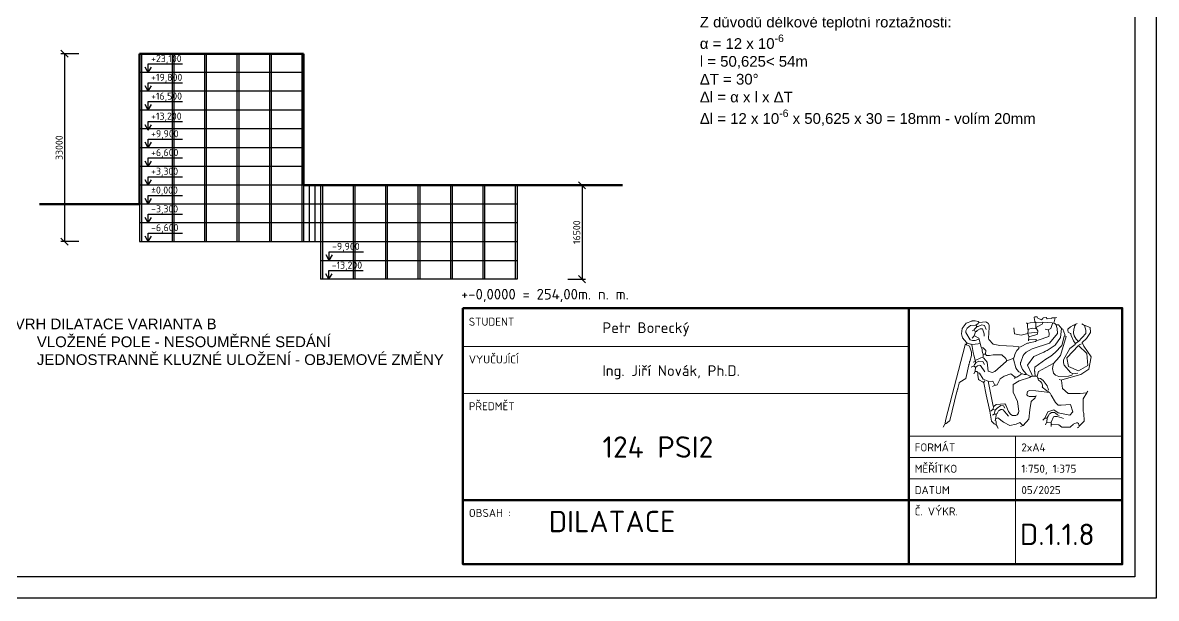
# Model space of a CAD drawing. Header units: millimetres. Extents: x 12904 to 327904, y -199771 to 141779.
# Drawn here: x 128734 to 327904, y -199771 to -98648 of the extents above; entities that cross this region are included whole.
import ezdxf

# ---------------------------------------------------------------- set-up
doc = ezdxf.new("R2010")
doc.units = ezdxf.units.MM
for name, color, linetype, lineweight in [('00 tenká plná', 7, 'Continuous', 13), ('stěny', 6, 'Continuous', 60), ('Zdivo', 6, 'Continuous', 60)]:
    doc.layers.add(name, color=color, linetype=linetype, lineweight=lineweight)
for name, color, linetype in [('koty', 1, 'Continuous'), ('kóta', 1, 'Continuous'), ('text', 3, 'Continuous')]:
    doc.layers.add(name, color=color, linetype=linetype)
doc.styles.add('ISOCPEUR', font='isocpeur.ttf')
doc.styles.get("Standard").update_dxf_attribs({"font": 'arial.ttf'})
doc.dimstyles.new('1-500', dxfattribs={"dimscale": 500, "dimtxt": 2.5, "dimasz": 2.5, "dimexe": 1.25, "dimexo": 0.625, "dimtad": 1, "dimdec": 0, "dimtxsty": 'ISOCPEUR', "dimblk": 'OBLIQUE', "dimcen": 2.5, "dimclrd": 1, "dimclre": 1, "dimclrt": 3, "dimadec": 0, "dimazin": 0, "dimtfac": 1, "dimtdec": 0, "dimtix": 1, "dimtmove": 1, "dimatfit": 3, "dimldrblk": 'OBLIQUE', "dimfxl": 5, "dimfxlon": 1, "dimtfillclr": 3, "dimarcsym": 0})

# ---------------------------------------------------------------- blocks, each defined once
blk = doc.blocks.new('_OBLIQUE')
at = {"color": 0, "linetype": 'ByBlock'}
blk.add_line((-0.5, -0.5), (0.5, 0.5), dxfattribs=at)
blk = doc.blocks.new('*D274')
at = {"layer": 'Defpoints', "color": 0, "transparency": 16777216}
for p in [(215584, -127206), (215584, -143706), (227004, -143706)]:
    blk.add_point(p, dxfattribs=at)
at = {"layer": 'kóta', "color": 1, "lineweight": -2, "transparency": 16777216}
for p, q in [((224504, -127206), (227629, -127206)), ((227004, -127206), (227004, -143706)), ((224504, -143706), (227629, -143706))]:
    blk.add_line(p, q, dxfattribs=at)
at = {"layer": 'kóta', "color": 1, "lineweight": -2, "transparency": 16777216, "xscale": 1250, "yscale": 1250, "zscale": 1250}
for p, rotation in [((227004, -127206), 90), ((227004, -143706), 270)]:
    blk.add_blockref('_OBLIQUE', p, dxfattribs=dict(at, rotation=rotation))
at = {"layer": 'kóta', "color": 3, "transparency": 16777216, "insert": (226067, -135456), "char_height": 1250, "attachment_point": 5, "rotation": 90, "style": 'ISOCPEUR'}
blk.add_mtext('16500', dxfattribs=at)
blk = doc.blocks.new('*D196')
at = {"layer": 'Defpoints', "color": 0, "transparency": 16777216}
for p in [(149284, -104106), (136074, -137106), (149284, -137106)]:
    blk.add_point(p, dxfattribs=at)
at = {"layer": 'kóta', "color": 1, "lineweight": -2, "transparency": 16777216}
for p, q in [((138574, -104106), (135449, -104106)), ((136074, -104106), (136074, -137106)), ((138574, -137106), (135449, -137106))]:
    blk.add_line(p, q, dxfattribs=at)
at = {"layer": 'kóta', "color": 1, "lineweight": -2, "transparency": 16777216, "xscale": 1250, "yscale": 1250, "zscale": 1250}
for p, rotation in [((136074, -104106), 90), ((136074, -137106), 270)]:
    blk.add_blockref('_OBLIQUE', p, dxfattribs=dict(at, rotation=rotation))
at = {"layer": 'kóta', "color": 3, "transparency": 16777216, "insert": (135137, -120606), "char_height": 1250, "attachment_point": 5, "rotation": 90, "style": 'ISOCPEUR'}
blk.add_mtext('33000', dxfattribs=at)

msp = doc.modelspace()

# ---------------------------------------------------------------- linework, layer by layer
for p, q in [((149584.2, -104105.7), (149584.2, -137105.7)), ((154984.2, -104105.7), (154984.2, -137105.7)), ((155284.2, -104105.7), (155284.2, -137105.7)), ((160684.2, -104105.7), (160684.2, -137105.7)), ((160984.2, -104105.7), (160984.2, -137105.7)), ((166384.2, -104105.7), (166384.2, -137105.7)), ((166684.2, -104105.7), (166684.2, -137105.7)), ((172084.2, -104105.7), (172084.2, -137105.7)), ((172384.2, -104105.7), (172384.2, -137105.7)), ((177784.2, -104105.7), (177784.2, -137105.7)), ((178084.2, -104105.7), (178084.2, -137105.7)), ((178084.2, -107405.7), (149284.2, -107405.7)), ((178084.2, -110705.7), (149284.2, -110705.7)), ((178084.2, -114005.7), (149284.2, -114005.7)), ((178084.2, -117305.7), (149284.2, -117305.7)), ((178084.2, -120605.7), (149284.2, -120605.7)), ((178084.2, -123905.7), (149284.2, -123905.7)), ((178084.2, -127205.7), (149284.2, -127205.7)), ((179084.2, -127205.7), (179084.2, -137105.7)), ((180084.2, -127205.7), (180084.2, -137105.7)), ((181084.2, -127205.7), (181084.2, -143705.7)), ((181384.2, -127205.7), (181384.2, -143705.7)), ((186784.2, -127205.7), (186784.2, -143705.7)), ((187084.2, -127205.7), (187084.2, -143705.7)), ((192484.2, -127205.7), (192484.2, -143705.7)), ((192784.2, -127205.7), (192784.2, -143705.7)), ((198184.2, -127205.7), (198184.2, -143705.7)), ((198484.2, -127205.7), (198484.2, -143705.7)), ((203884.2, -127205.7), (203884.2, -143705.7)), ((204184.2, -127205.7), (204184.2, -143705.7)), ((209584.2, -127205.7), (209584.2, -143705.7)), ((209884.2, -127205.7), (209884.2, -143705.7)), ((215284.2, -127205.7), (215284.2, -143705.7)), ((215584.2, -127205.7), (215584.2, -143705.7)), ((215584.2, -127205.7), (215584.2, -137105.7)), ((149284.2, -130505.7), (149284.2, -137105.7)), ((215584.2, -130505.7), (149284.2, -130505.7)), ((215584.2, -133805.7), (149284.2, -133805.7)), ((149284.2, -137105.7), (215584.2, -137105.7)), ((181084.2, -140405.7), (215584.2, -140405.7)), ((215584.2, -143705.7), (181084.2, -143705.7))]:
    msp.add_line(p, q)
for points in [[(12904.2, 22979.3), (327904.2, 22979.3), (327904.2, -199770.7), (12904.2, -199770.7)], [(16654.2, 19229.3), (324154.2, 19229.3), (324154.2, -196020.7), (16654.2, -196020.7)]]:
    msp.add_lwpolyline(points, close=True)
msp.add_lwpolyline([(170404.2, 22979.3), (327904.2, 22979.3), (327904.2, -199770.7), (170404.2, -199770.7)])
at = {"layer": '00 tenká plná', "linetype": 'Continuous'}
for p, q in [((279534.8, -148771.1), (206080.2, -148771.1)), ((206080.2, -148771.1), (206080.2, -193770.7)), ((321904.2, -148771.1), (279534.8, -148771.1)), ((284404.1, -193770.7), (284404.1, -148771.1)), ((321904.2, -193770.7), (321904.2, -148771.1)), ((306722.9, -151361.5), (306722.9, -152196.2)), ((295560.1, -152765.3), (295825.9, -152689.5)), ((305394, -152613.5), (305356.1, -153220.5)), ((308393.6, -152499.7), (308849.2, -152613.5)), ((206080.2, -155550.7), (279534.8, -155550.7)), ((279534.8, -155550.7), (284404.1, -155550.7)), ((297534.5, -156900.7), (297838.3, -156900.7)), ((295370.3, -159139.2), (295788, -158987.4)), ((295750, -158266.5), (296053.7, -158190.6)), ((301597.2, -158038.9), (302736.2, -157621.6)), ((297800.3, -161567.4), (297572.5, -161795)), ((310823.6, -161339.7), (311241.2, -161453.6)), ((206080.2, -163770.7), (279534.8, -163770.7)), ((279534.8, -163770.7), (284404.1, -163770.7)), ((306836.8, -164185.1), (306685, -164261.1)), ((315873.4, -163388.4), (315721.5, -163616.1)), ((299622.8, -168472.4), (299546.8, -168510.4)), ((308355.6, -168093), (307975.9, -168472.4)), ((284404.1, -171270.9), (321904.2, -171270.9)), ((303154.1, -182521.3), (303154.1, -171270.9)), ((284404.1, -175021.2), (321904.2, -175021.2)), ((284404.1, -178771), (321904.2, -178771)), ((206080.2, -182521.3), (279534.8, -182521.3)), ((279534.8, -182521.3), (284404.1, -182521.3)), ((284404.1, -182521.3), (321904.2, -182521.3)), ((303154.1, -182521.3), (303154.1, -193770.7)), ((206080.2, -193770.7), (279534.8, -193770.7)), ((279534.8, -193770.7), (321904.2, -193770.7))]:
    msp.add_line(p, q, dxfattribs=at)
for points in [[(294686.8, -154927.9), (294572.9, -154852), (293851.6, -154017.3), (293737.7, -153524.1), (293699.7, -153296.4), (293813.6, -152348), (294492.2, -151461.1), (295484.2, -151058), (295522.2, -151020), (296091.7, -151020), (296585.3, -151133.8), (296737.2, -151285.7), (296623.2, -151475.3), (296205.6, -151778.9), (296281.5, -151854.7), (296319.5, -151930.6), (296319.5, -152006.5), (296357.4, -152044.4), (296623.2, -152006.5), (297230.8, -151740.9), (297724.3, -151816.8), (298028.1, -152537.6)], [(296775.1, -151323.6), (297952.2, -151209.7), (298066.1, -151247.6), (298293.9, -151437.4), (298407.8, -151513.3), (298559.7, -151816.8), (298559.7, -152196.2), (298445.7, -154055.3), (298483.7, -154320.8), (299247.9, -155136.5), (300382.2, -155383.1), (302774.2, -155459), (303723.4, -155572.9), (303723.4, -155876.3), (303419.7, -156217.8), (303115.9, -156786.9), (302926.1, -157393.9), (302850.1, -157545.7), (302774.2, -157621.6), (302812.2, -157773.4), (303191.8, -159253), (303381.7, -159594.5), (303761.4, -159973.9), (304027.2, -160125.6), (304179, -160315.3), (304103.1, -160467.1), (303381.7, -160922.4), (303191.8, -160922.4), (303115.9, -160960.3), (303078, -160998.3), (303002, -161150)], [(305204.2, -151475.3), (305735.8, -151399.5), (306609.1, -151323.6)], [(307938, -151323.6), (307900, -151513.3), (307862, -151589.1), (306874.8, -152158.2), (306798.9, -152310), (307064.7, -152803.3), (307064.7, -152955), (306988.7, -153448.2), (305697.8, -153751.8), (305507.9, -153713.8), (305432, -154548.5)], [(306419.2, -150375.1), (306457.2, -150450.9), (306571.1, -151133.8), (306609.1, -151171.8), (306609.1, -151323.6), (307862, -151247.6), (309608.6, -151399.5), (309798.4, -151437.4)], [(306457.2, -150375.1), (306571.1, -150337.1), (306950.7, -150337.1), (307064.7, -150564.7), (307748.1, -150830.4), (307975.9, -150602.8), (308013.9, -150488.9), (308545.4, -150413), (308697.3, -150678.6), (309494.7, -150602.8), (309570.6, -150488.9), (310140.1, -150526.8), (309874.3, -151437.4), (310064.2, -151513.3), (310330, -151703), (310709.7, -151740.9), (311317.2, -152423.8), (311393.1, -152461.8), (311469.1, -152461.8), (311810.7, -153448.2), (311848.7, -153637.9), (312038.6, -153751.8), (311089.3, -157090.4), (310899.5, -157318.1), (310861.6, -157393.9), (310861.6, -157431.9), (309836.3, -158494.2), (309646.5, -159404.8), (309836.3, -160201.5), (310216.1, -160580.9), (310747.7, -160808.6), (312494.2, -160732.7), (313063.7, -160543), (313139.7, -160467.1), (313177.6, -160353.2), (314088.9, -160201.5)], [(310178.1, -150488.9), (310292, -150413), (310367.9, -150413)], [(296737.2, -154244.9), (296053.7, -154472.6), (295636.1, -154472.6), (295180.5, -154358.7), (294421.1, -153068.8), (294459.1, -152765.3), (294497, -152651.4), (294686.8, -152310), (295256.4, -151854.7), (296167.6, -151778.9)], [(296357.4, -152082.3), (295901.8, -152537.6), (296053.7, -152879.1), (296129.7, -152955), (295901.8, -153637.9), (295560.1, -154055.3)], [(296129.7, -152955), (296243.6, -152879.1), (296319.5, -152879.1), (296433.4, -152727.4), (296927, -152423.8), (297382.6, -152423.8), (297686.3, -153334.3), (297686.3, -153713.8)], [(302850.1, -152272), (302997.2, -153310.6), (304141.1, -153524.1), (305318.1, -153258.5), (305470, -153675.8)], [(309646.5, -151475.3), (309380.7, -152348), (308925.1, -152613.5), (309077, -153182.6), (309077, -153448.2), (309001.1, -153751.8), (307140.6, -154434.7), (306874.8, -154510.5), (306760.9, -154624.3), (306685, -154662.3), (305545.9, -154890), (305470, -154927.9), (305432, -154965.8), (305280.1, -154965.8), (304065.1, -155572.9), (303799.3, -155648.7)], [(310330, -151740.9), (310367.9, -152044.4), (310481.8, -152348), (310519.8, -153220.5), (309115, -154965.8), (306077.5, -155952.2), (305052.3, -156521.3), (304672.6, -156900.7), (304482.8, -157128.3), (304103.1, -158304.5), (304065.1, -158342.5), (304065.1, -158684), (304368.9, -159594.5), (305014.4, -160315.3), (305014.4, -160391.2), (305849.7, -160808.6), (306001.6, -160808.6), (306077.5, -160770.7), (306647, -160770.7), (306836.8, -160770.7), (306950.7, -160808.6), (307102.6, -161112.1), (307178.6, -161453.6), (307558.2, -161681.2), (307786, -161946.8), (307900, -162326.1), (307900, -162629.7), (307862, -162667.6), (308583.4, -163236.7), (309115, -163616.1), (306760.9, -163350.5), (305621.8, -163274.6), (305280.1, -163464.3), (305166.2, -163995.5), (305356.1, -164185.1), (305583.9, -164299), (306647, -164299), (306609.1, -164526.6), (306571.1, -164602.6), (305925.6, -165171.6), (305659.8, -166651.3), (305526.9, -168315.9), (304482.8, -169382.9), (304065.1, -169610.6)], [(305090.3, -151399.5), (305204.2, -151475.3), (305242.2, -151551.2), (305242.2, -151968.5), (305356.1, -152537.6), (306077.5, -152310), (306647, -152348), (306685, -152348), (306760.9, -152310)], [(311241.2, -152385.9), (311089.3, -153941.5), (310154.4, -155321.5), (308735.3, -156217.8), (308659.4, -156217.8), (308431.5, -156331.6), (308127.8, -156521.3), (306381.2, -157318.1), (305299.1, -158807.3), (306039.5, -160467.1), (306077.5, -160694.7)], [(305432, -153182.6), (306001.6, -153106.7), (306419.2, -153068.8), (307026.7, -153106.7)], [(315228, -151778.9), (316253.1, -152196.2), (316329, -153068.8), (315645.6, -154131.1), (314886.2, -154852), (315152, -155497), (316471.4, -157365.4), (316025.3, -159518.6), (314658.4, -160429.2), (311317.2, -161415.5), (311241.2, -161491.5), (311431, -162933.1), (312418.2, -163805.8), (314544.5, -163805.8), (315683.5, -163654.1), (315038.1, -164754.3), (315076.1, -166916.9), (315114.1, -167144.5), (315152, -167258.3), (315228, -168662.1), (314354.7, -169534.7), (314202.8, -169762.3), (314012.9, -169800.3)], [(314810.3, -151551.2), (315114.1, -151703), (315265.9, -151854.7), (315531.7, -152651.4), (315531.7, -153258.5), (314202.8, -154662.3), (313747.2, -154965.8), (313671.2, -155041.7), (313633.3, -155155.5), (312722, -155876.3), (311620.9, -157887.2), (311620.9, -158418.3), (311696.8, -158835.7), (312797.9, -160087.7), (313177.6, -160277.3)], [(313671.2, -154965.8), (313367.5, -154548.5), (312949.8, -153600), (312911.9, -153334.3), (312797.9, -153220.5), (312418.2, -153030.9), (312342.3, -152689.5), (312380.3, -152499.7), (312797.9, -152082.3), (313329.5, -151778.9), (313481.3, -151778.9), (313519.3, -151740.9), (313633.3, -151740.9), (313405.4, -152499.7), (313329.5, -153106.7), (313367.5, -153144.7), (313443.4, -153637.9), (313823.1, -154244.9), (314164.8, -154624.3)], [(313633.3, -151778.9), (313785.1, -151627.1), (314012.9, -151513.3)], [(294307.2, -155041.7), (294307.2, -155117.6), (295104.5, -155497), (295408.2, -156521.3), (295408.2, -157128.3), (295142.5, -158152.7), (295104.5, -158228.6), (295066.6, -158266.5), (295028.6, -158646), (294990.6, -158721.9), (294952.6, -158759.8), (294421.1, -161150), (293357.9, -161795), (293282, -161870.8), (293244, -161946.8), (293054.2, -162895.2), (293016.2, -162971.1), (292978.3, -163009), (292940.3, -163350.5), (292902.3, -163426.4), (292864.4, -163464.3), (291649.3, -168510.4), (291611.4, -168586.2), (291535.5, -168662.1), (290965.9, -169041.5), (290776.1, -169155.3), (290472.3, -169724.4)], [(290814.1, -169079.4), (290852, -168548.3), (294307.2, -155269.3), (294383.1, -155231.4)], [(294459.1, -155231.4), (294686.8, -154927.9), (295332.3, -155117.6), (295484.2, -155231.4), (295484.2, -155269.3), (295522.2, -155534.9), (295750, -156597.3), (295825.9, -157052.5), (296205.6, -158380.4), (296091.7, -158570.1), (295939.8, -158684), (295825.9, -158987.4), (296129.7, -159177.1), (296091.7, -159935.9), (296395.4, -159935.9), (296547.3, -160087.7), (296547.3, -160543), (296661.2, -161301.7), (296813.1, -161453.6), (297344.7, -161757), (297420.6, -161757), (297496.5, -161795), (297610.4, -161908.8), (298028.1, -164033.4), (298635.6, -166878.9), (298863.4, -166841), (299243.1, -166537.5), (299281, -166044.2), (299433, -166006.3), (299774.7, -165702.8), (301293.4, -165588.9), (301483.3, -165816.6), (301938.9, -166954.8), (302090.7, -167182.4), (302242.6, -167372.2), (302318.6, -167486), (302660.3, -167675.6), (302888.1, -167675.6), (303229.8, -167675.6), (303457.6, -167561.8), (303533.5, -167486), (303685.5, -167182.4), (303723.4, -166916.9), (303500.4, -165171.6), (302736.2, -163540.3), (302736.2, -162212.3), (303799.3, -161567.4), (305621.8, -160998.3), (305697.8, -160960.3), (305811.7, -160808.6)], [(295560.1, -155193.4), (296585.3, -155079.6), (296889, -154965.8)], [(295939.8, -153637.9), (296699.2, -154055.3), (297154.8, -155648.7), (297230.8, -155724.6), (297458.6, -155762.5), (297952.2, -156217.8), (297876.2, -156900.7), (298066.1, -157128.3), (298597.7, -157128.3), (299243.1, -157014.5), (300761.9, -157014.5), (301483.3, -157659.6), (301559.2, -157925.1), (301559.2, -158114.8), (301521.2, -158190.6), (299508.9, -159898), (299053.2, -160125.6), (298369.8, -159860.1), (298293.9, -159366.9), (298180, -158266.5), (297610.4, -157583.7), (297496.5, -157507.7)], [(305545.9, -154358.7), (306760.9, -154282.9), (306874.8, -154396.7)], [(306647, -160732.7), (306571.1, -160353.2), (306533.1, -159898), (306495.2, -159860.1), (306495.2, -159594.5), (306533.1, -159442.7), (306571.1, -159177.1), (308507.4, -157735.4), (309380.7, -157204.2), (310140.1, -156597.3), (311279.2, -155383.1), (311696.8, -153789.7), (311734.8, -153713.8), (311848.7, -153637.9)], [(314278.7, -155383.1), (314354.7, -155231.4), (314734.3, -155079.6)], [(297230.8, -155762.5), (297344.7, -156635.2), (297496.5, -156900.7), (297458.6, -156938.7), (297458.6, -157090.4), (297496.5, -157431.9)], [(314240.7, -155383.1), (315683.5, -156786.9), (315873.4, -158873.6), (314221.8, -159822.1), (312456.2, -159063.3), (312190.5, -157545.7), (314240.7, -155383.1)], [(296091.7, -158001), (297078.8, -157545.7), (297420.6, -157469.8)], [(296205.6, -159177.1), (296471.4, -158949.5), (296775.1, -158835.7), (297040.9, -158873.6), (297800.3, -159973.9)], [(296243.6, -158342.5), (296737.2, -158114.8), (297401.6, -158176.4), (297724.3, -158721.9)], [(309798.4, -158494.2), (307178.6, -159935.9), (306950.7, -160770.7)], [(295863.9, -160315.3), (296091.7, -159935.9)], [(296585.3, -160163.5), (296813.1, -160201.5), (297496.5, -161263.8), (298331.8, -161643.2), (299243.1, -166006.3)], [(299546.8, -162326.1), (299774.7, -162326.1), (299964.5, -162250.3), (300306.2, -161567.4), (300496.1, -161225.9), (300647.9, -161074.1), (301179.5, -160732.7), (302318.6, -160353.2), (303115.9, -160922.4)], [(304217, -160315.3), (304406.9, -160315.3), (304672.6, -160429.2), (305052.3, -160467.1)], [(307178.6, -161074.1), (307558.2, -161150), (307786, -161301.7), (308051.8, -161491.5), (308697.3, -162439.9), (308811.2, -162667.6), (308887.2, -162895.2), (308963.1, -163198.8)], [(298407.8, -161681.2), (299205.1, -161643.2), (299546.8, -162326.1), (299129.2, -162553.8)], [(309152.9, -163654.1), (309266.8, -163729.9), (309418.7, -164071.3), (310216.1, -165399.3), (310633.7, -165816.6), (311203.2, -165854.6), (312835.9, -165702.8), (313215.6, -167030.7), (312722, -167599.8), (310671.7, -167182.4), (309874.3, -166651.3), (308863.4, -167007), (308393.6, -168017.1), (308431.5, -168130.9), (308697.3, -168130.9), (308659.4, -168775.9), (308431.5, -169307.1)], [(298635.6, -166916.9), (298939.3, -168624.2), (299433, -169117.4), (299508.9, -169155.3), (299736.7, -169231.2)], [(299243.1, -166613.3), (299584.8, -166689.3), (299433, -167410.1), (299774.7, -167448), (299774.7, -167561.8), (299774.7, -167637.7), (299660.8, -168320.6), (299660.8, -168472.4), (299736.7, -168738), (299774.7, -169307.1), (299926.5, -169534.7), (300078.4, -169838.2), (300116.4, -169952)], [(299584.8, -166689.3), (299926.5, -166347.8), (300609.9, -165892.5), (301027.7, -165968.4), (301293.4, -166347.8)], [(299774.7, -167448), (299926.5, -167296.2), (300192.3, -166841), (300268.3, -166765.1), (300609.9, -166613.3), (300799.8, -166613.3), (300989.7, -166651.3), (301597.2, -167334.2), (301938.9, -167751.6)], [(308735.3, -168093), (308887.2, -167789.5), (309152.9, -167372.2), (309228.8, -167296.2), (309494.7, -167144.5), (309646.5, -167144.5), (309988.3, -167144.5), (310178.1, -167220.4), (310557.8, -167523.9), (310823.6, -167637.7)], [(299129.2, -167599.8), (299433, -167410.1)], [(299774.7, -168168.9), (300040.5, -168093), (301065.6, -168851.8), (302152.5, -169420.9), (303267.8, -169193.3), (303913.3, -168880.3), (304330.9, -169307.1), (304368.9, -169382.9)], [(308697.3, -168889.7), (309418.7, -168927.7), (309418.7, -169610.6)], [(309418.7, -168927.7), (309418.7, -168851.8), (309836.3, -167903.3), (309912.3, -167865.4), (310026.2, -167827.5), (310481.8, -167827.5), (311317.2, -168093), (311620.9, -168168.9)], [(309494.7, -169231.2), (309570.6, -169155.3), (310785.6, -169307.1), (311317.2, -169686.5), (312759.9, -169686.5), (312911.9, -169610.6), (313291.5, -169231.2), (313291.5, -169193.3), (313861.1, -168927.7), (313899.1, -168965.6), (314050.9, -168965.6), (314202.8, -169041.5), (314354.7, -169534.7)]]:
    msp.add_lwpolyline(points, dxfattribs=at)
at = {"layer": 'koty'}
for p, q in [((150804.2, -107405.7), (150251.1, -106447.7)), ((150804.2, -107405.7), (150804.2, -105905.7)), ((150804.2, -105905.7), (156804.2, -105905.7)), ((150804.2, -107405.7), (151357.2, -106447.7)), ((150804.2, -110705.7), (150804.2, -109205.7)), ((150804.2, -109205.7), (156804.2, -109205.7)), ((150804.2, -110705.7), (150251.1, -109747.7)), ((150804.2, -110705.7), (151357.2, -109747.7)), ((150804.2, -114005.7), (150251.1, -113047.7)), ((150804.2, -114005.7), (150804.2, -112505.7)), ((150804.2, -112505.7), (156804.2, -112505.7)), ((150804.2, -114005.7), (151357.2, -113047.7)), ((150804.2, -117525.5), (150251.1, -116567.5)), ((150804.2, -117525.5), (150804.2, -116025.5)), ((150804.2, -116025.5), (156804.2, -116025.5)), ((150804.2, -117525.5), (151357.2, -116567.5)), ((150804.2, -120605.7), (150804.2, -119105.7)), ((150804.2, -119105.7), (156804.2, -119105.7)), ((150804.2, -120605.7), (150251.1, -119647.7)), ((150804.2, -120605.7), (151357.2, -119647.7)), ((150804.2, -123905.7), (150251.1, -122947.7)), ((150804.2, -123905.7), (150804.2, -122405.7)), ((150804.2, -122405.7), (156804.2, -122405.7)), ((150804.2, -123905.7), (151357.2, -122947.7)), ((150804.2, -127205.7), (150251.1, -126247.7)), ((150804.2, -127205.7), (150804.2, -125705.7)), ((150804.2, -125705.7), (156804.2, -125705.7)), ((150804.2, -127205.7), (151357.2, -126247.7)), ((150804.2, -130505.7), (150804.2, -129005.7)), ((150804.2, -129005.7), (156804.2, -129005.7)), ((150804.2, -130505.7), (150251.1, -129547.7)), ((150804.2, -130505.7), (151357.2, -129547.7)), ((150804.2, -133805.7), (150251.1, -132847.7)), ((150804.2, -133805.7), (150804.2, -132305.7)), ((150804.2, -132305.7), (156804.2, -132305.7)), ((150804.2, -133805.7), (151357.2, -132847.7)), ((150804.2, -137105.7), (150251.1, -136147.7)), ((150804.2, -137105.7), (150804.2, -135605.7)), ((150804.2, -135605.7), (156804.2, -135605.7)), ((150804.2, -137105.7), (151357.2, -136147.7)), ((182610, -140398.4), (182610, -138898.4)), ((182610, -138898.4), (188610, -138898.4)), ((182610, -140398.4), (182056.9, -139440.5)), ((182610, -140398.4), (183163.1, -139440.5)), ((182530, -143698.4), (181976.9, -142740.5)), ((182530, -143698.4), (182530, -142198.4)), ((182530, -142198.4), (188530, -142198.4)), ((182530, -143698.4), (183083.1, -142740.5))]:
    msp.add_line(p, q, dxfattribs=at)
at = {"layer": 'stěny'}
for p, q in [((149284.2, -104105.7), (149284.2, -130505.7)), ((149284.2, -104105.7), (178084.2, -104105.7)), ((178084.2, -104105.7), (178084.2, -127205.7)), ((178084.2, -127205.7), (215584.2, -127205.7)), ((215584.2, -127205.7), (234134.2, -127205.7)), ((149284.2, -130505.7), (131714.2, -130505.7))]:
    msp.add_line(p, q, dxfattribs=at)
at = {"layer": 'Zdivo'}
msp.add_lwpolyline([(206080.2, -148771.1), (321904.2, -148771.1), (321904.2, -193770.7), (206080.2, -193770.7)], close=True, dxfattribs=at)
for points in [[(284404.1, -148771.1), (284404.1, -193770.7)], [(206080.2, -182521.3), (321904.2, -182521.3)]]:
    msp.add_lwpolyline(points, dxfattribs=at)

# ---------------------------------------------------------------- texts
at = {"linetype": 'Continuous', "lineweight": 30, "style": 'ISOCPEUR'}
msp.add_text('+-0,0000 = 254,00m. n. m.', height=1875, dxfattribs=at).set_placement((205747.6, -147281.2))
at = {"char_height": 1879.813, "attachment_point": 1}
for s, insert in [('KONSTRUKČNÍ SYSTÉM \\P\\pxi-3,l4,t4;-^IMONOLITICKÝ SLOUPOVÝ SYSTÉM 300x300 mm\\P-^IŽB DESKA OBOUSMĚRNĚ PNUTÁ TL. 240 mm\\P-^IVÝŠKA PODLAŽÍ 3300 mm \\P\\pi0,l0,tz;\\PDILATAČNÍ SPÁRA\\P{\\A1;Z důvodů délkové teplotní roztažnosti: \\Pα = 12 x 10\\H0.7x;\\S-6^ ;\\H1.42857x;\\Pl = 50,625< 54m\\PΔT = 30°\\PΔl = α x l x ΔT\\PΔl = 12 x 10\\H0.7x;\\S-6^ ;\\H1.42857x; x 50,625 x 30 = 18mm - volím 20mm}', (247704.2, -78795.7)), ('NÁVRH DILATACE VARIANTA B\\P\\pxi-3,l4,t4;1)^IVLOŽENÉ POLE - NESOUMĚRNÉ SEDÁNÍ\\P2)^IJEDNOSTRANNĚ KLUZNÉ ULOŽENÍ - OBJEMOVÉ ZMĚNY', (123704.2, -150633.8))]:
    msp.add_mtext_dynamic_manual_height_columns(s, width=93787.288, gutter_width=47, heights=[77443.5], dxfattribs=dict(at, insert=insert))
at = {"layer": '00 tenká plná', "linetype": 'Continuous', "style": 'ISOCPEUR'}
for s, p in [('STUDENT', (207119.7, -151881.8)), ('VYUČUJÍCÍ', (207119.7, -158508.7)), ('PŘEDMĚT', (207119.7, -166728.7)), ('FORMÁT', (285443.6, -173960.8)), ('2xA4', (304193.6, -173960.8)), ('MĚŘÍTKO', (285443.6, -177711.7)), ('1:750, 1:375', (304193.6, -177711.2)), ('DATUM', (285443.6, -181461.5)), ('05/2025', (304193.6, -181460.9)), ('OBSAH :', (207119.7, -185479.3)), ('Č. VÝKR.', (285443.6, -185211.9))]:
    msp.add_text(s, height=1406.25, dxfattribs=at).set_placement(p)
at = {"layer": '00 tenká plná', "attachment_point": 1, "style": 'ISOCPEUR'}
for s, width, insert, char_height in [('Petr Borecký', 69246.53, (230583.8, -151291), 1875), ('Ing. Jiří Novák, Ph.D.', 69246.53, (230583.8, -158836.5), 1875), ('124 PSI2', 47477.857, (230583.8, -171321.7), 3750), ('DILATACE', 60558.556, (221158.9, -184404.1), 3750), ('D.1.1.8', 9452.845, (303931.5, -186659.1), 3750)]:
    msp.add_mtext_dynamic_manual_height_columns(s, width=width, gutter_width=15, heights=[0], dxfattribs=dict(at, insert=insert, char_height=char_height))
at = {"layer": 'text', "char_height": 1250, "attachment_point": 1, "style": 'ISOCPEUR'}
for s, insert in [('+23,100', (151299.6, -104325.5)), ('+19,800', (151299.6, -107625.5)), ('+16,500', (151299.6, -110925.5)), ('+13,200', (151299.6, -114445.3)), ('+9,900', (151299.6, -117525.5)), ('+6,600', (151299.6, -120825.5)), ('+3,300', (151299.6, -124125.5)), ('%%P0,000', (151299.6, -127425.5)), ('-3,300', (151299.6, -130725.5)), ('-6,600', (151299.6, -134025.5)), ('-9,900', (183105.4, -137318.3)), ('-13,200', (183025.4, -140618.3))]:
    msp.add_mtext_dynamic_manual_height_columns(s, width=6003.618, gutter_width=12.5, heights=[0], dxfattribs=dict(at, insert=insert))

# ---------------------------------------------------------------- dimensions: what is measured, and where the dimension line sits
at = {"layer": 'kóta'}
for base, p1, p2, picture, middle in [((136074.2, -137105.7), (149284.2, -104105.7), (149284.2, -137105.7), '*D196', (135136.7, -120605.7)), ((227004.2, -143705.7), (215584.2, -127205.7), (215584.2, -143705.7), '*D274', (226066.7, -135455.7))]:
    dim = msp.add_linear_dim(base=base, p1=p1, p2=p2, angle=90, dimstyle='1-500', dxfattribs=at)
    dim.commit()
    dim.dimension.update_dxf_attribs({"geometry": picture, "text_midpoint": middle})

doc.saveas('drawing.dxf')
